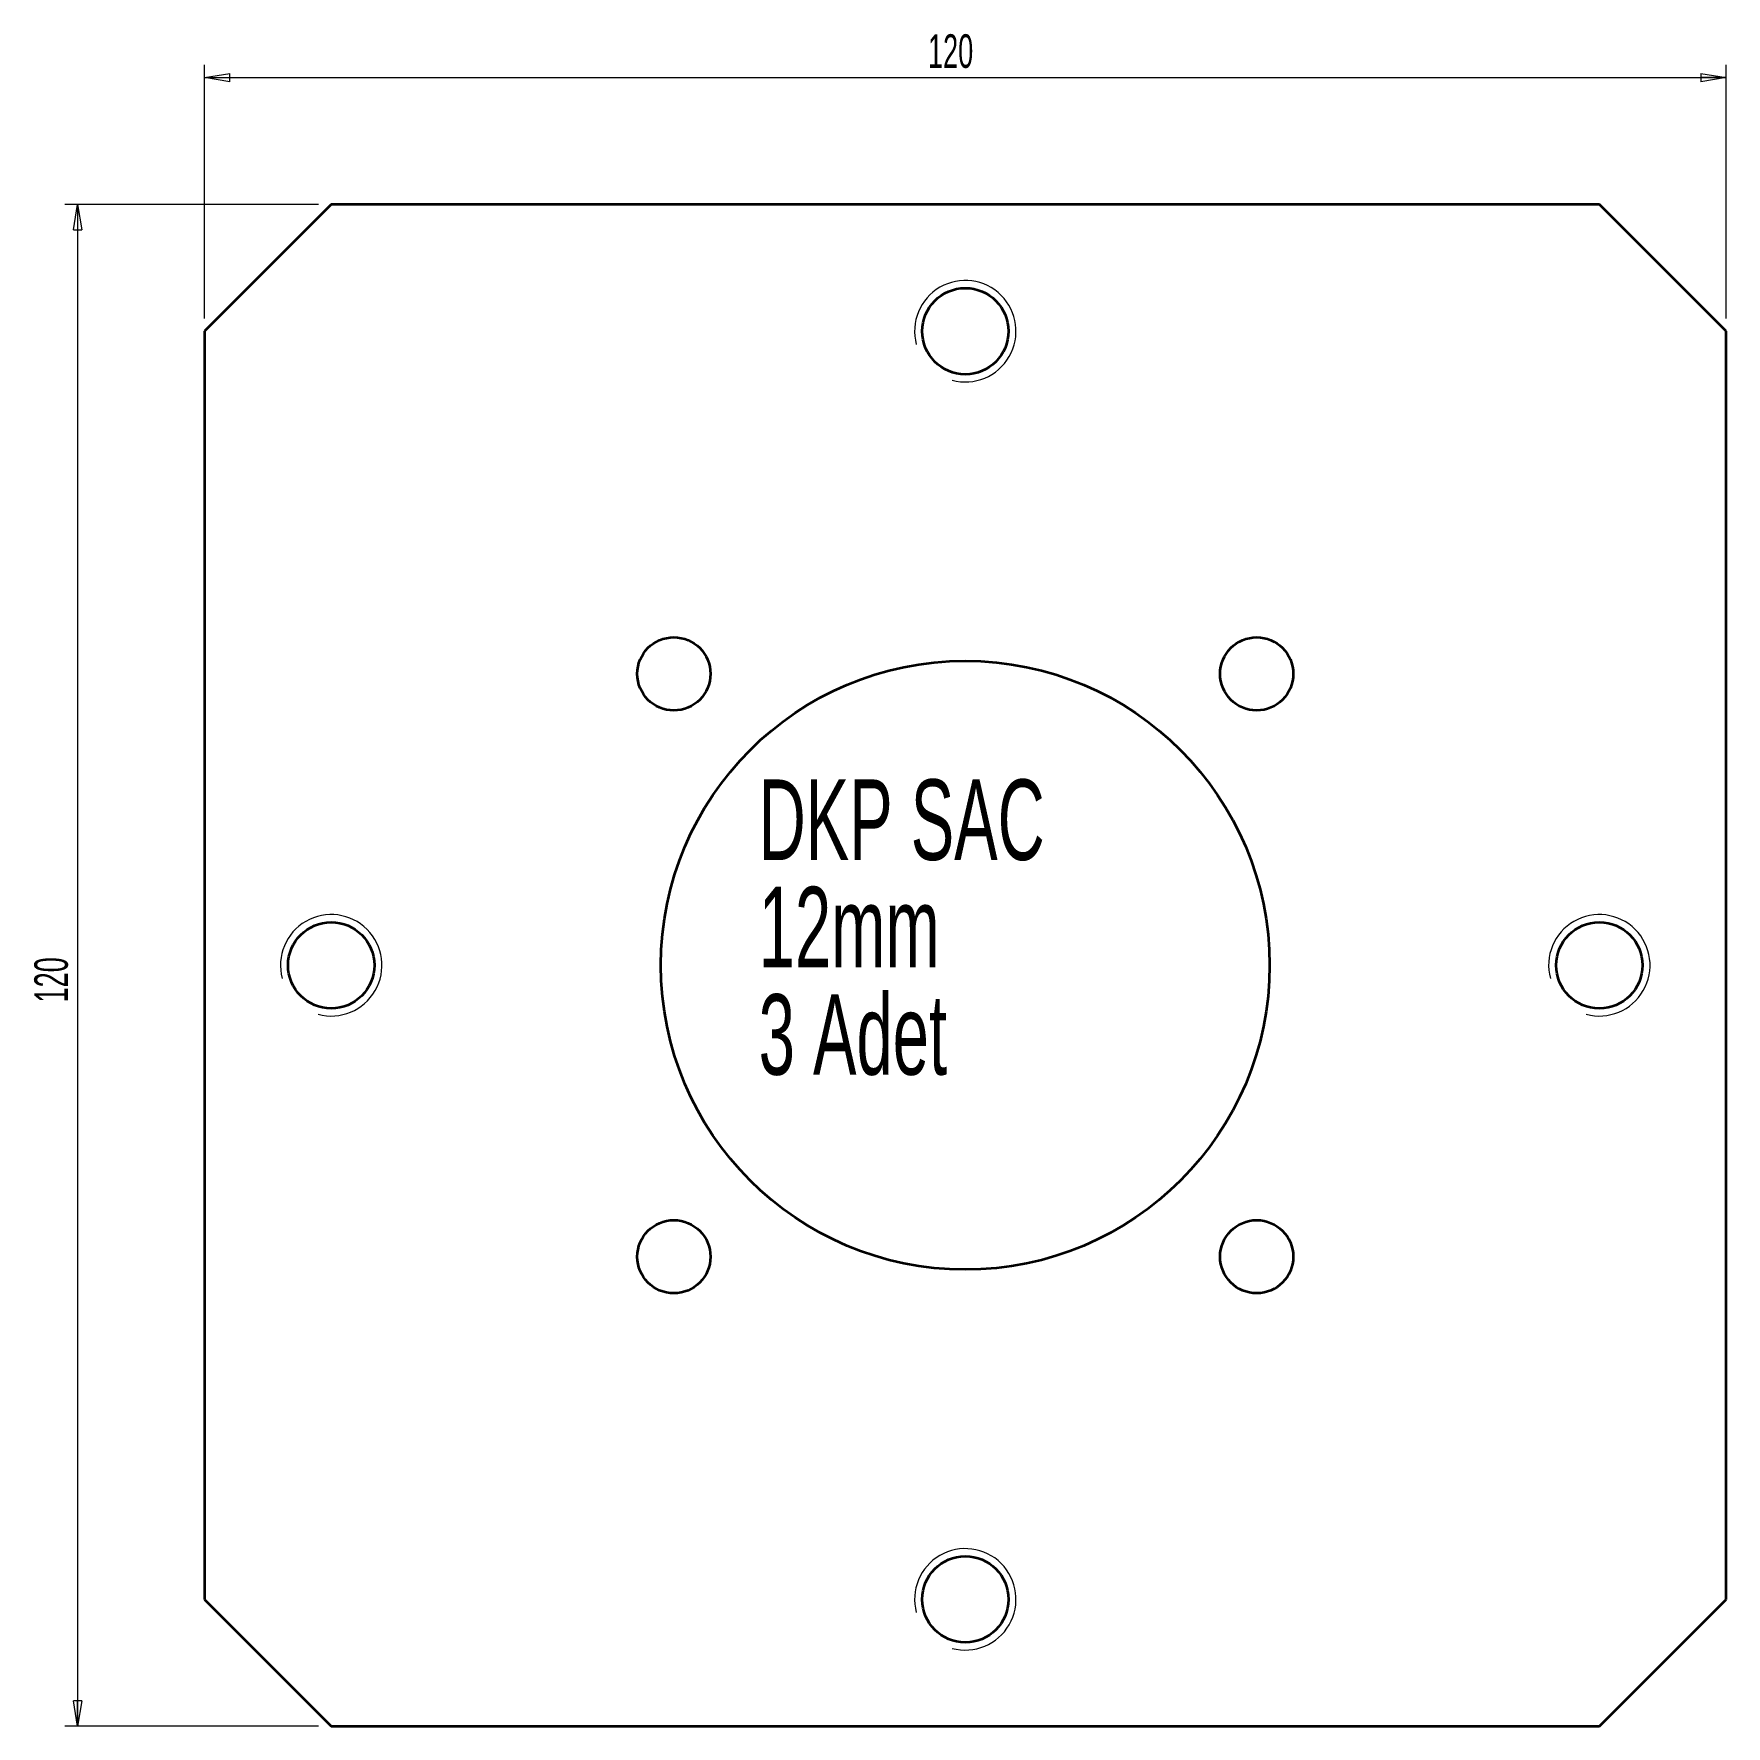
# Model space of a CAD drawing. Header units: millimetres. Extents: x 66 to 199, y 52 to 186.
import ezdxf

# ---------------------------------------------------------------- set-up
doc = ezdxf.new("R2010")
doc.units = ezdxf.units.MM
doc.styles.add('SLDTEXTSTYLE0', font='TXT', dxfattribs={"width": 0.605})
doc.dimstyles.new('SLDDIMSTYLE0', dxfattribs={"dimtxt": 2.568319, "dimasz": 2, "dimexe": 0, "dimexo": 0.0625, "dimgap": 0.64208, "dimtad": 1, "dimrnd": 1e-09, "dimzin": 12, "dimdsep": 46, "dimtxsty": 'SLDTEXTSTYLE0', "dimblk1": 'CLOSED', "dimblk2": 'CLOSED', "dimsah": 1, "dimcen": 0.09, "dimadec": 0, "dimazin": 3, "dimtfac": 1, "dimtofl": 0, "dimtmove": 0, "dimatfit": 3, "dimldrblk": 'CLOSED', "dimfxl": 1, "dimfrac": 2, "dimtolj": 1, "dimtzin": 12, "dimarcsym": 0})

# ---------------------------------------------------------------- blocks, each defined once
blk = doc.blocks.new('_Closed')
at = {"color": 0, "linetype": 'ByBlock', "lineweight": -2}
for p, q in [((-1, 0.166667), (0, 0)), ((-1, 0.166667), (-1, -0.166667)), ((0, 0), (-1, -0.166667)), ((0, 0), (-1, 0))]:
    blk.add_line(p, q, dxfattribs=at)
blk = doc.blocks.new('_D')
at = {"color": 7, "linetype": 'Continuous', "lineweight": 0}
for p, q in [((79.15, 163.09), (79.15, 183.09)), ((199.15, 163.09), (199.15, 183.09)), ((79.15, 182.09), (199.15, 182.09))]:
    blk.add_line(p, q, dxfattribs=at)
at = {"color": 7, "linetype": 'Continuous', "lineweight": 18, "xscale": 2, "yscale": 2, "rotation": 180}
blk.add_blockref('_Closed', (79.15, 182.09, -6), dxfattribs=at)
at = {"color": 7, "linetype": 'Continuous', "lineweight": 18, "xscale": 2, "yscale": 2}
blk.add_blockref('_Closed', (199.15, 182.09, -6), dxfattribs=at)
at = {"color": 7, "linetype": 'Continuous', "lineweight": 18, "insert": (136.21, 185.51), "char_height": 2.646, "attachment_point": 1, "style": 'SLDTEXTSTYLE0'}
blk.add_mtext('120', dxfattribs=at)
blk = doc.blocks.new('_D_1')
at = {"color": 7, "linetype": 'Continuous', "lineweight": 0}
for p, q in [((88.15, 172.09), (68.15, 172.09)), ((69.15, 172.09), (69.15, 52.09)), ((88.15, 52.09), (68.15, 52.09))]:
    blk.add_line(p, q, dxfattribs=at)
at = {"color": 7, "linetype": 'Continuous', "lineweight": 18, "xscale": 2, "yscale": 2}
for p, rotation in [((69.15, 172.09, -6), 90), ((69.15, 52.09, -6), 270)]:
    blk.add_blockref('_Closed', p, dxfattribs=dict(at, rotation=rotation))
at = {"color": 7, "linetype": 'Continuous', "lineweight": 18, "insert": (65.74, 109.16), "char_height": 2.646, "attachment_point": 1, "rotation": 90, "style": 'SLDTEXTSTYLE0'}
blk.add_mtext('120', dxfattribs=at)

msp = doc.modelspace()

# ---------------------------------------------------------------- linework, layer by layer
at = {"color": 7, "linetype": 'Continuous', "lineweight": 35}
for p, q in [((89.153, 172.095), (79.153, 162.095)), ((189.153, 172.095), (89.153, 172.095)), ((199.153, 162.095), (189.153, 172.095)), ((79.153, 162.095), (79.153, 62.095)), ((199.153, 62.095), (199.153, 162.095)), ((79.153, 62.095), (89.153, 52.095)), ((189.153, 52.095), (199.153, 62.095)), ((89.153, 52.095), (189.153, 52.095))]:
    msp.add_line(p, q, dxfattribs=at)
for centre, radius in [((139.153, 162.095), 3.4), ((116.172, 135.076), 2.884), ((162.134, 135.076), 2.884), ((139.153, 112.095), 24), ((89.153, 112.095), 3.4), ((189.153, 112.095), 3.4), ((116.172, 89.114), 2.884), ((162.134, 89.114), 2.884), ((139.153, 62.095), 3.4)]:
    msp.add_circle(centre, radius, dxfattribs=at)
at = {"color": 7, "linetype": 'Continuous', "lineweight": 18}
for centre in [(139.153, 162.095), (89.153, 112.095), (189.153, 112.095), (139.153, 62.095)]:
    msp.add_arc(centre, 4, 255, 195, dxfattribs=at)

# ---------------------------------------------------------------- texts
at = {"color": 7, "linetype": 'Continuous', "lineweight": 0, "char_height": 6.35, "attachment_point": 1, "style": 'SLDTEXTSTYLE0'}
for s, insert in [('DKP SAC', (122.862, 126.749)), ('12mm', (122.862, 118.282)), ('3 Adet', (122.862, 109.815))]:
    msp.add_mtext(s, dxfattribs=dict(at, insert=insert))

# ---------------------------------------------------------------- dimensions: what is measured, and where the dimension line sits
at = {"color": 7, "linetype": 'Continuous', "lineweight": 18}
dim = msp.add_linear_dim(base=(199.153, 182.095), p1=(79.153, 162.095), p2=(199.153, 162.095), dimstyle='SLDDIMSTYLE0', dxfattribs=at)
dim.commit()
dim.dimension.update_dxf_attribs({"geometry": '_D', "text_midpoint": (139.153, 182.095), "dimtype": 160})
dim = msp.add_linear_dim(base=(69.153, 52.095), p1=(89.153, 172.095), p2=(89.153, 52.095), angle=90, dimstyle='SLDDIMSTYLE0', dxfattribs=at)
dim.commit()
dim.dimension.update_dxf_attribs({"geometry": '_D_1', "text_midpoint": (69.153, 112.095), "dimtype": 160})

doc.saveas('drawing.dxf')
